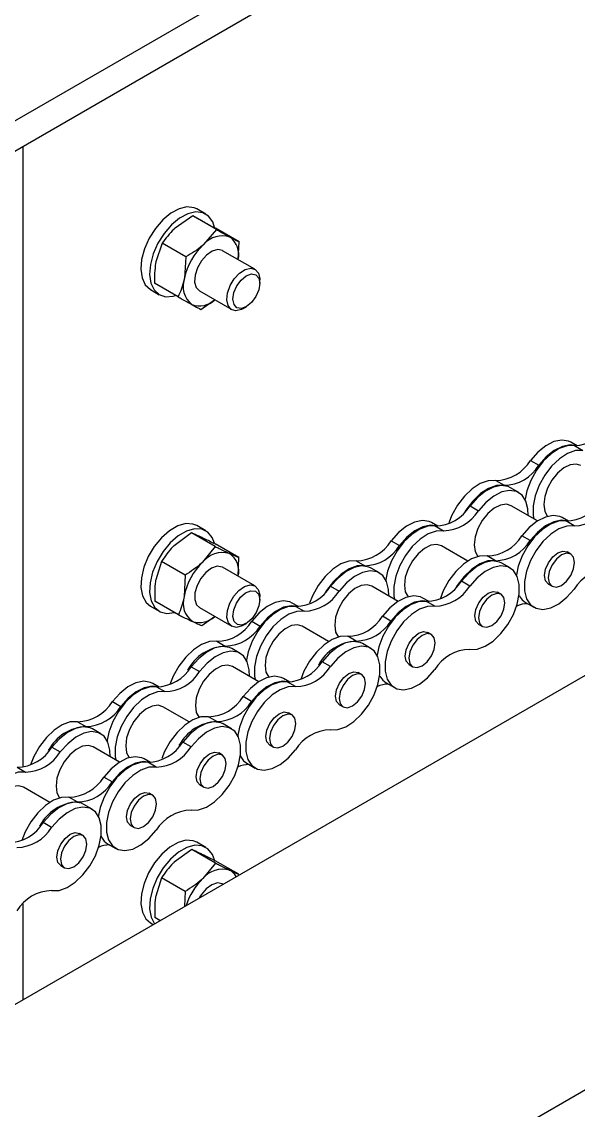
# Model space of a CAD drawing. Header units: metres. Extents: x 0 to 21025, y 0 to 14850.
# Drawn here: x 12001.4 to 12073.1, y 4640.9 to 4781.2 of the extents above; entities that cross this region are included whole.
import ezdxf

# ---------------------------------------------------------------- set-up
doc = ezdxf.new("R2010")
doc.units = ezdxf.units.M
doc.header["$LTSCALE"] = 25
doc.layers.add('SL4', color=4, linetype='Continuous')

msp = doc.modelspace()

# ---------------------------------------------------------------- linework, layer by layer
at = {"layer": 'SL4'}
for p, q in [((11496.02, 4477.211), (12047.656, 4795.664)), ((11505.974, 4479.069), (12047.656, 4791.775)), ((12001.526, 4765.145), (12001.526, 4685.084)), ((12023.43, 4756.181), (12021.149, 4754.592)), ((12026.476, 4754.423), (12023.43, 4756.181)), ((12025.103, 4756.408), (12023.971, 4757.061)), ((12026.476, 4754.423), (12024.826, 4752.47)), ((12029.395, 4752.813), (12026.35, 4754.571)), ((12019.499, 4752.639), (12018.678, 4750.246)), ((12022.545, 4750.881), (12019.499, 4752.639)), ((12029.258, 4750.545), (12029.395, 4752.813)), ((12022.545, 4750.881), (12022.355, 4748.123)), ((12031.441, 4749.285), (12027.28, 4751.687)), ((12032.063, 4747.458), (12032.063, 4747.911)), ((12017.972, 4746.668), (12019.103, 4746.015)), ((12021.533, 4745.73), (12018.488, 4747.488)), ((12024.28, 4746.491), (12028.442, 4744.088)), ((12024.453, 4744.12), (12026.236, 4745.362)), ((12029.942, 4744.237), (12030.334, 4744.463)), ((11591.24, 4418.267), (12146.319, 4738.707)), ((12072.964, 4726.533), (12072.164, 4726.995)), ((12072.632, 4726.561), (12073.707, 4725.941)), ((12066.959, 4724.652), (12068.034, 4724.031)), ((12062.469, 4722.06), (12063.544, 4721.439)), ((12065.441, 4720.508), (12064.366, 4721.128)), ((12059.162, 4718.785), (12060.236, 4718.165)), ((12067.868, 4716.844), (12064.461, 4718.81)), ((12071.848, 4716.809), (12071.048, 4717.271)), ((12072.591, 4716.217), (12071.516, 4716.837)), ((12025.103, 4715.581), (12023.971, 4716.234)), ((12055.003, 4716.165), (12054.204, 4716.627)), ((12054.671, 4716.193), (12055.746, 4715.573)), ((12023.268, 4715.304), (12021.011, 4713.637)), ((12026.314, 4713.546), (12023.268, 4715.304)), ((12048.999, 4714.283), (12050.074, 4713.663)), ((12066.918, 4714.307), (12065.844, 4714.928)), ((12026.314, 4713.546), (12024.688, 4711.515)), ((12029.347, 4712.142), (12026.302, 4713.9)), ((12058.888, 4711.659), (12055.481, 4713.626)), ((12072.141, 4712.574), (12071.675, 4712.843)), ((11524.399, 4326.226), (12192.616, 4711.98)), ((12019.385, 4711.606), (12018.645, 4709.238)), ((12022.431, 4709.848), (12019.385, 4711.606)), ((12029.27, 4709.711), (12029.347, 4712.142)), ((12044.509, 4711.691), (12045.584, 4711.071)), ((12062.428, 4711.715), (12061.354, 4712.335)), ((12064.325, 4710.784), (12063.251, 4711.404)), ((12022.431, 4709.848), (12022.322, 4707.115)), ((12031.441, 4708.458), (12027.28, 4710.86)), ((12047.481, 4710.139), (12046.406, 4710.76)), ((12041.201, 4708.417), (12042.276, 4707.796)), ((12049.908, 4706.475), (12046.501, 4708.442)), ((12059.121, 4708.44), (12058.046, 4709.061)), ((12069.277, 4708.688), (12069.743, 4708.419)), ((12032.063, 4706.631), (12032.063, 4707.084)), ((12063.161, 4707.39), (12062.695, 4707.658)), ((12017.972, 4705.841), (12019.103, 4705.188)), ((12021.581, 4704.747), (12018.536, 4706.505)), ((12024.28, 4705.664), (12028.442, 4703.261)), ((12037.043, 4705.797), (12036.243, 4706.258)), ((12036.711, 4705.825), (12037.786, 4705.204)), ((12053.888, 4706.441), (12053.088, 4706.902)), ((12054.63, 4705.848), (12053.556, 4706.469)), ((12066.311, 4706.334), (12067.386, 4705.714)), ((12024.614, 4703.343), (12026.232, 4704.537)), ((12048.958, 4703.939), (12047.883, 4704.559)), ((12029.942, 4703.41), (12030.334, 4703.636)), ((12031.038, 4703.915), (12032.113, 4703.295)), ((12040.927, 4701.291), (12037.52, 4703.258)), ((12060.297, 4703.504), (12060.763, 4703.235)), ((12044.468, 4701.347), (12043.393, 4701.967)), ((12054.181, 4702.205), (12053.715, 4702.474)), ((12026.548, 4701.323), (12027.623, 4700.702)), ((12029.52, 4699.771), (12028.445, 4700.391)), ((12046.365, 4700.415), (12045.29, 4701.036)), ((12041.16, 4698.072), (12040.085, 4698.692)), ((12023.241, 4698.048), (12024.315, 4697.428)), ((12031.947, 4696.107), (12028.54, 4698.074)), ((12045.2, 4697.021), (12044.735, 4697.29)), ((12051.317, 4698.32), (12051.782, 4698.051)), ((12019.082, 4695.428), (12018.283, 4695.89)), ((12035.927, 4696.072), (12035.127, 4696.534)), ((12036.67, 4695.48), (12035.595, 4696.1)), ((12048.351, 4695.966), (12049.426, 4695.345)), ((12018.75, 4695.456), (12019.825, 4694.836)), ((12013.078, 4693.547), (12014.153, 4692.926)), ((12030.997, 4693.57), (12029.923, 4694.191)), ((12042.336, 4693.136), (12042.802, 4692.867)), ((12022.967, 4690.923), (12019.56, 4692.889)), ((12026.507, 4690.978), (12025.433, 4691.599)), ((12036.22, 4691.837), (12035.754, 4692.106)), ((12008.588, 4690.955), (12009.663, 4690.334)), ((12028.404, 4690.047), (12027.33, 4690.667)), ((12011.56, 4689.403), (12010.485, 4690.023)), ((12005.28, 4687.68), (12006.355, 4687.059)), ((12013.987, 4685.738), (12010.58, 4687.705)), ((12023.199, 4687.704), (12022.125, 4688.324)), ((12033.356, 4687.951), (12033.822, 4687.683)), ((12017.967, 4685.704), (12017.167, 4686.166)), ((12027.24, 4686.653), (12026.774, 4686.922)), ((12000.79, 4685.088), (12001.865, 4684.467)), ((12018.709, 4685.112), (12017.635, 4685.732)), ((12030.39, 4685.597), (12031.465, 4684.977)), ((12013.037, 4683.202), (12011.962, 4683.822)), ((12005.006, 4680.554), (12001.599, 4682.521)), ((12018.26, 4681.469), (12017.794, 4681.737)), ((12024.376, 4682.767), (12024.842, 4682.498)), ((12008.547, 4680.61), (12007.472, 4681.23)), ((12010.444, 4679.678), (12009.369, 4680.299)), ((12005.239, 4677.335), (12004.164, 4677.956)), ((12015.396, 4677.583), (12015.861, 4677.314)), ((12009.279, 4676.284), (12008.814, 4676.553)), ((12012.43, 4675.229), (12013.505, 4674.609)), ((12025.103, 4674.754), (12023.971, 4675.407)), ((12023.307, 4674.489), (12021.044, 4672.841)), ((12026.353, 4672.731), (12023.307, 4674.489)), ((12006.415, 4672.399), (12006.881, 4672.13)), ((12026.353, 4672.731), (12024.721, 4670.719)), ((12029.359, 4671.278), (12026.314, 4673.036)), ((12019.412, 4670.829), (12018.652, 4668.454)), ((12022.458, 4669.071), (12019.412, 4670.829)), ((12027.319, 4670.01), (12027.28, 4670.033)), ((12022.458, 4669.071), (12022.368, 4667.152)), ((12001.526, 4667.479), (12001.526, 4655.12)), ((12017.972, 4665.014), (12018.319, 4664.814)), ((12019.201, 4665.324), (12018.524, 4665.715))]:
    msp.add_line(p, q, dxfattribs=at)
at = {"layer": 'SL4', "flags": 128}
for points in [[(12023.971, 4757.061), (12023.588, 4757.232), (12022.675, 4757.335), (12021.655, 4757.095), (12020.592, 4756.525), (12019.553, 4755.663), (12018.603, 4754.563), (12017.802, 4753.292), (12017.2, 4751.933), (12016.836, 4750.568), (12016.73, 4749.286), (12016.892, 4748.165), (12017.31, 4747.277), (12017.957, 4746.677), (12017.972, 4746.668)], [(12026.241, 4754.68), (12026.005, 4755.389), (12025.468, 4756.138), (12024.719, 4756.579), (12023.806, 4756.682), (12022.786, 4756.441), (12021.724, 4755.872), (12020.685, 4755.01), (12019.735, 4753.91), (12018.934, 4752.639), (12018.332, 4751.279), (12017.967, 4749.915), (12017.862, 4748.632), (12018.023, 4747.512), (12018.441, 4746.624), (12019.089, 4746.024), (12019.926, 4745.75), (12020.9, 4745.819), (12021.221, 4745.91)], [(12027.263, 4751.697), (12026.654, 4751.826), (12025.941, 4751.624), (12025.208, 4751.117), (12024.543, 4750.366), (12024.028, 4749.46), (12023.725, 4748.51), (12023.669, 4747.629), (12023.868, 4746.925), (12024.28, 4746.491)], [(12027.991, 4744.598), (12027.823, 4745.33), (12027.912, 4746.225), (12028.245, 4747.177), (12028.782, 4748.069), (12029.46, 4748.794), (12030.195, 4749.265), (12030.9, 4749.425), (12031.49, 4749.255), (12031.892, 4748.775), (12032.06, 4748.043), (12032.063, 4747.911)], [(12028.743, 4744.758), (12028.605, 4745.44), (12028.729, 4746.278), (12029.098, 4747.143), (12029.654, 4747.904), (12030.315, 4748.446), (12030.978, 4748.685), (12031.543, 4748.586), (12031.924, 4748.163), (12032.063, 4747.48), (12031.938, 4746.643), (12031.57, 4745.777), (12031.013, 4745.016), (12030.353, 4744.474), (12029.69, 4744.235), (12029.124, 4744.335), (12028.743, 4744.758)], [(12029.942, 4744.237), (12029.688, 4744.108), (12028.983, 4743.948), (12028.393, 4744.118), (12027.991, 4744.598)], [(12072.164, 4726.995), (12071.872, 4727.133), (12070.986, 4727.271), (12069.987, 4727.069), (12068.94, 4726.539), (12067.909, 4725.717), (12066.959, 4724.652)], [(12072.882, 4726.536), (12072.061, 4726.65), (12071.062, 4726.448), (12070.015, 4725.919), (12068.984, 4725.096), (12068.034, 4724.031)], [(12072.632, 4726.561), (12071.682, 4726.53), (12070.652, 4726.162), (12069.604, 4725.482), (12068.606, 4724.532), (12067.719, 4723.371), (12067.001, 4722.073), (12066.495, 4720.719), (12066.263, 4719.637)], [(12073.707, 4725.941), (12072.757, 4725.909), (12071.726, 4725.542), (12070.679, 4724.862), (12069.68, 4723.911), (12068.794, 4722.75), (12068.075, 4721.452), (12067.57, 4720.098), (12067.309, 4718.773), (12067.309, 4717.561), (12067.383, 4717.124)], [(12073.441, 4723.994), (12072.862, 4724.173), (12072.085, 4724.077), (12071.252, 4723.669), (12070.439, 4722.984), (12069.716, 4722.085), (12069.148, 4721.051), (12068.786, 4719.973), (12068.661, 4718.948)], [(12062.469, 4722.06), (12061.52, 4722.028), (12060.489, 4721.661), (12059.441, 4720.98), (12058.443, 4720.03), (12057.557, 4718.869), (12056.838, 4717.571), (12056.452, 4716.601)], [(12063.544, 4721.439), (12062.595, 4721.408), (12061.564, 4721.04), (12060.516, 4720.36), (12059.518, 4719.41), (12058.632, 4718.249), (12058.444, 4717.95)], [(12064.366, 4721.128), (12064.074, 4721.267), (12063.188, 4721.404), (12062.189, 4721.202), (12061.142, 4720.673), (12060.111, 4719.85), (12059.162, 4718.785)], [(12066.662, 4717.54), (12066.634, 4718.384), (12066.373, 4719.407), (12065.868, 4720.178), (12065.149, 4720.646), (12064.263, 4720.784), (12063.264, 4720.581), (12062.217, 4720.052), (12061.186, 4719.229), (12060.236, 4718.165)], [(12064.461, 4718.81), (12063.881, 4718.989), (12063.104, 4718.893), (12062.272, 4718.484), (12061.458, 4717.8), (12060.736, 4716.901), (12060.168, 4715.867), (12059.806, 4714.789), (12059.681, 4713.764)], [(12068.661, 4718.948), (12068.786, 4718.067), (12069.131, 4717.427)], [(12054.204, 4716.627), (12053.912, 4716.765), (12053.025, 4716.902), (12052.027, 4716.7), (12050.979, 4716.171), (12049.948, 4715.348), (12048.999, 4714.283)], [(12071.516, 4716.837), (12070.567, 4716.806), (12069.536, 4716.438), (12068.488, 4715.758), (12067.49, 4714.807), (12066.603, 4713.647), (12065.885, 4712.348), (12065.379, 4710.994), (12065.147, 4709.912)], [(12071.048, 4717.271), (12070.756, 4717.409), (12069.87, 4717.546), (12068.872, 4717.344), (12067.824, 4716.815), (12066.793, 4715.992), (12065.844, 4714.928)], [(12071.767, 4716.812), (12070.945, 4716.926), (12069.946, 4716.724), (12068.899, 4716.195), (12067.868, 4715.372), (12066.918, 4714.307)], [(12023.971, 4716.234), (12023.449, 4716.445), (12022.515, 4716.492), (12021.484, 4716.197), (12020.42, 4715.577), (12019.392, 4714.672), (12018.462, 4713.539), (12017.69, 4712.249), (12017.124, 4710.882), (12016.8, 4709.526), (12016.739, 4708.264), (12016.943, 4707.176), (12017.4, 4706.332), (12017.972, 4705.841)], [(12026.208, 4713.99), (12025.933, 4714.702), (12025.359, 4715.405), (12024.581, 4715.792), (12023.647, 4715.839), (12022.615, 4715.544), (12021.552, 4714.924), (12020.523, 4714.019), (12019.593, 4712.886), (12018.821, 4711.596), (12018.256, 4710.229), (12017.932, 4708.872), (12017.87, 4707.611), (12018.074, 4706.523), (12018.531, 4705.679), (12019.213, 4705.129), (12020.076, 4704.911), (12021.067, 4705.036), (12021.076, 4705.038)], [(12054.671, 4716.193), (12053.722, 4716.162), (12052.691, 4715.794), (12051.643, 4715.114), (12050.645, 4714.163), (12049.759, 4713.002), (12049.04, 4711.704), (12048.534, 4710.35), (12048.28, 4709.088)], [(12055.746, 4715.573), (12054.797, 4715.541), (12053.766, 4715.174), (12052.718, 4714.493), (12051.72, 4713.543), (12050.834, 4712.382), (12050.115, 4711.084), (12049.609, 4709.73), (12049.348, 4708.405), (12049.348, 4707.193), (12049.422, 4706.755)], [(12054.92, 4716.168), (12054.1, 4716.282), (12053.102, 4716.08), (12052.054, 4715.551), (12051.023, 4714.728), (12050.074, 4713.663)], [(12072.591, 4716.217), (12071.641, 4716.185), (12070.611, 4715.818), (12069.563, 4715.137), (12068.565, 4714.187), (12067.678, 4713.026), (12066.96, 4711.728), (12066.454, 4710.374), (12066.193, 4709.049), (12066.193, 4707.837), (12066.454, 4706.814), (12066.96, 4706.044), (12067.678, 4705.575), (12068.565, 4705.438), (12069.563, 4705.64), (12070.611, 4706.169), (12071.641, 4706.992), (12072.591, 4708.057)], [(12055.481, 4713.626), (12054.901, 4713.805), (12054.124, 4713.709), (12053.292, 4713.3), (12052.478, 4712.616), (12051.755, 4711.717), (12051.188, 4710.682), (12050.825, 4709.605), (12050.701, 4708.58)], [(12059.681, 4713.764), (12059.806, 4712.883), (12060.151, 4712.243)], [(12068.78, 4709.786), (12068.909, 4710.61), (12069.277, 4711.458), (12069.827, 4712.2), (12070.476, 4712.724), (12071.125, 4712.949), (12071.675, 4712.843)], [(12069.246, 4709.518), (12069.375, 4708.843), (12069.743, 4708.419), (12070.293, 4708.313), (12070.942, 4708.538), (12071.591, 4709.062), (12072.141, 4709.804), (12072.509, 4710.652), (12072.638, 4711.476), (12072.509, 4712.151), (12072.141, 4712.574), (12071.591, 4712.681), (12070.942, 4712.455), (12070.293, 4711.931), (12069.743, 4711.189), (12069.375, 4710.342), (12069.246, 4709.518)], [(12044.509, 4711.691), (12043.559, 4711.66), (12042.528, 4711.292), (12041.481, 4710.612), (12040.483, 4709.662), (12039.596, 4708.501), (12038.878, 4707.203), (12038.491, 4706.232)], [(12061.354, 4712.335), (12060.404, 4712.304), (12059.373, 4711.937), (12058.326, 4711.256), (12057.327, 4710.306), (12056.441, 4709.145), (12055.722, 4707.847), (12055.296, 4706.755)], [(12062.428, 4711.715), (12061.479, 4711.684), (12060.448, 4711.316), (12059.4, 4710.636), (12058.402, 4709.685), (12057.516, 4708.524), (12057.328, 4708.226)], [(12063.251, 4711.404), (12062.958, 4711.542), (12062.072, 4711.68), (12061.074, 4711.478), (12060.026, 4710.948), (12058.995, 4710.126), (12058.046, 4709.061)], [(12027.28, 4710.86), (12027.2, 4710.902), (12026.575, 4710.992), (12025.854, 4710.753), (12025.125, 4710.214), (12024.474, 4709.439), (12023.981, 4708.522), (12023.705, 4707.574), (12023.679, 4706.709), (12023.907, 4706.031), (12024.28, 4705.664)], [(12045.584, 4711.071), (12044.634, 4711.039), (12043.603, 4710.672), (12042.556, 4709.992), (12041.557, 4709.041), (12040.671, 4707.88), (12040.484, 4707.582)], [(12046.406, 4710.76), (12046.114, 4710.898), (12045.227, 4711.036), (12044.229, 4710.833), (12043.181, 4710.304), (12042.15, 4709.481), (12041.201, 4708.417)], [(12048.701, 4707.172), (12048.674, 4708.016), (12048.413, 4709.039), (12047.907, 4709.809), (12047.188, 4710.278), (12046.302, 4710.415), (12045.304, 4710.213), (12044.256, 4709.684), (12043.225, 4708.861), (12042.276, 4707.796)], [(12059.121, 4700.281), (12060.07, 4700.312), (12061.101, 4700.679), (12062.148, 4701.36), (12063.147, 4702.31), (12064.033, 4703.471), (12064.752, 4704.769), (12065.258, 4706.123), (12065.519, 4707.448), (12065.519, 4708.66), (12065.258, 4709.683), (12064.752, 4710.453), (12064.033, 4710.922), (12063.147, 4711.059), (12062.148, 4710.857), (12061.101, 4710.328), (12060.07, 4709.505), (12059.121, 4708.44)], [(12069.277, 4708.688), (12069.277, 4708.688), (12068.909, 4709.111), (12068.78, 4709.786)], [(12028.026, 4703.701), (12027.83, 4704.407), (12027.888, 4705.289), (12028.194, 4706.239), (12028.711, 4707.144), (12029.376, 4707.894), (12030.109, 4708.398), (12030.822, 4708.596), (12031.429, 4708.464), (12031.857, 4708.018), (12032.053, 4707.312), (12032.063, 4707.084)], [(12046.501, 4708.442), (12045.921, 4708.621), (12045.144, 4708.525), (12044.312, 4708.116), (12043.498, 4707.432), (12042.775, 4706.533), (12042.207, 4705.498), (12041.845, 4704.421), (12041.721, 4703.396)], [(12050.701, 4708.58), (12050.825, 4707.699), (12051.171, 4707.059)], [(12028.772, 4703.873), (12028.607, 4704.533), (12028.704, 4705.36), (12029.049, 4706.229), (12029.59, 4707.007), (12030.244, 4707.576), (12030.912, 4707.849), (12031.492, 4707.785), (12031.895, 4707.393), (12032.061, 4706.733), (12031.963, 4705.906), (12031.618, 4705.037), (12031.077, 4704.259), (12030.423, 4703.691), (12029.755, 4703.417), (12029.176, 4703.482), (12028.772, 4703.873)], [(12053.088, 4706.902), (12052.796, 4707.041), (12051.909, 4707.178), (12050.911, 4706.976), (12049.864, 4706.447), (12048.833, 4705.624), (12047.883, 4704.559)], [(12059.8, 4704.602), (12059.929, 4705.426), (12060.297, 4706.274), (12060.847, 4707.016), (12061.496, 4707.54), (12062.145, 4707.765), (12062.695, 4707.658)], [(12060.266, 4704.333), (12060.395, 4703.658), (12060.762, 4703.235), (12061.313, 4703.128), (12061.962, 4703.354), (12062.611, 4703.878), (12063.161, 4704.62), (12063.529, 4705.467), (12063.658, 4706.291), (12063.529, 4706.966), (12063.161, 4707.39), (12062.611, 4707.496), (12061.962, 4707.271), (12061.313, 4706.747), (12060.762, 4706.005), (12060.395, 4705.157), (12060.266, 4704.333)], [(12065.489, 4707.205), (12065.885, 4706.664), (12066.311, 4706.334)], [(12036.711, 4705.825), (12035.761, 4705.793), (12034.731, 4705.426), (12033.683, 4704.745), (12032.685, 4703.795), (12031.798, 4702.634), (12031.08, 4701.336), (12030.574, 4699.982), (12030.32, 4698.72)], [(12036.243, 4706.258), (12035.951, 4706.396), (12035.065, 4706.534), (12034.066, 4706.332), (12033.019, 4705.803), (12031.988, 4704.98), (12031.038, 4703.915)], [(12036.96, 4705.8), (12036.14, 4705.913), (12035.141, 4705.711), (12034.094, 4705.182), (12033.063, 4704.359), (12032.113, 4703.295)], [(12053.556, 4706.469), (12052.606, 4706.437), (12051.575, 4706.07), (12050.528, 4705.39), (12049.529, 4704.439), (12048.643, 4703.278), (12047.924, 4701.98), (12047.419, 4700.626), (12047.187, 4699.544)], [(12054.63, 4705.848), (12053.681, 4705.817), (12052.65, 4705.449), (12051.602, 4704.769), (12050.604, 4703.819), (12049.718, 4702.658), (12048.999, 4701.36), (12048.493, 4700.006), (12048.232, 4698.681), (12048.232, 4697.469), (12048.493, 4696.446), (12048.999, 4695.676), (12049.718, 4695.207), (12050.604, 4695.07), (12051.602, 4695.272), (12052.65, 4695.801), (12053.681, 4696.624), (12054.63, 4697.688)], [(12053.806, 4706.443), (12052.984, 4706.558), (12051.986, 4706.355), (12050.938, 4705.826), (12049.907, 4705.003), (12048.958, 4703.939)], [(12037.786, 4705.204), (12036.836, 4705.173), (12035.805, 4704.805), (12034.758, 4704.125), (12033.759, 4703.174), (12032.873, 4702.014), (12032.154, 4700.715), (12031.649, 4699.361), (12031.388, 4698.037), (12031.388, 4696.825), (12031.462, 4696.387)], [(12060.297, 4703.504), (12060.297, 4703.504), (12059.929, 4703.927), (12059.8, 4704.602)], [(12029.942, 4703.41), (12029.774, 4703.321), (12029.061, 4703.123), (12028.454, 4703.254), (12028.026, 4703.701)], [(12037.52, 4703.258), (12036.941, 4703.437), (12036.164, 4703.34), (12035.331, 4702.932), (12034.518, 4702.248), (12033.795, 4701.348), (12033.227, 4700.314), (12032.865, 4699.237), (12032.74, 4698.212)], [(12041.721, 4703.396), (12041.845, 4702.515), (12042.191, 4701.874)], [(12043.393, 4701.967), (12042.444, 4701.936), (12041.413, 4701.568), (12040.365, 4700.888), (12039.367, 4699.937), (12038.48, 4698.777), (12037.762, 4697.478), (12037.335, 4696.386)], [(12050.82, 4699.418), (12050.949, 4700.242), (12051.317, 4701.09), (12051.867, 4701.832), (12052.516, 4702.355), (12053.165, 4702.581), (12053.715, 4702.474)], [(12051.285, 4699.149), (12051.415, 4698.474), (12051.782, 4698.051), (12052.332, 4697.944), (12052.981, 4698.17), (12053.63, 4698.694), (12054.181, 4699.436), (12054.548, 4700.283), (12054.677, 4701.107), (12054.548, 4701.782), (12054.181, 4702.205), (12053.63, 4702.312), (12052.981, 4702.087), (12052.332, 4701.563), (12051.782, 4700.821), (12051.415, 4699.973), (12051.285, 4699.149)], [(12026.548, 4701.323), (12025.599, 4701.291), (12024.568, 4700.924), (12023.52, 4700.244), (12022.522, 4699.293), (12021.636, 4698.132), (12020.917, 4696.834), (12020.491, 4695.742)], [(12028.445, 4700.391), (12028.153, 4700.53), (12027.267, 4700.667), (12026.268, 4700.465), (12025.221, 4699.936), (12024.19, 4699.113), (12023.241, 4698.048)], [(12030.741, 4696.803), (12030.713, 4697.648), (12030.452, 4698.671), (12029.947, 4699.441), (12029.228, 4699.909), (12028.342, 4700.047), (12027.343, 4699.845), (12026.296, 4699.315), (12025.265, 4698.493), (12024.315, 4697.428)], [(12045.29, 4701.036), (12044.998, 4701.174), (12044.111, 4701.311), (12043.113, 4701.109), (12042.066, 4700.58), (12041.035, 4699.757), (12040.085, 4698.692)], [(12041.16, 4689.912), (12042.109, 4689.944), (12043.14, 4690.311), (12044.188, 4690.991), (12045.186, 4691.942), (12046.073, 4693.103), (12046.791, 4694.401), (12047.297, 4695.755), (12047.558, 4697.08), (12047.558, 4698.292), (12047.297, 4699.315), (12046.791, 4700.085), (12046.073, 4700.553), (12045.186, 4700.691), (12044.188, 4700.489), (12043.14, 4699.96), (12042.109, 4699.137), (12041.16, 4698.072)], [(12051.317, 4698.32), (12051.317, 4698.32), (12050.949, 4698.743), (12050.82, 4699.418)], [(12028.54, 4698.074), (12027.96, 4698.253), (12027.183, 4698.156), (12026.351, 4697.748), (12025.537, 4697.063), (12024.815, 4696.164), (12024.247, 4695.13), (12023.885, 4694.052), (12023.76, 4693.028)], [(12032.74, 4698.212), (12032.865, 4697.33), (12033.21, 4696.69)], [(12041.84, 4694.234), (12041.969, 4695.058), (12042.336, 4695.905), (12042.886, 4696.648), (12043.536, 4697.171), (12044.185, 4697.397), (12044.735, 4697.29)], [(12018.283, 4695.89), (12017.991, 4696.028), (12017.104, 4696.166), (12016.106, 4695.963), (12015.058, 4695.434), (12014.027, 4694.611), (12013.078, 4693.547)], [(12035.595, 4696.1), (12034.646, 4696.069), (12033.615, 4695.701), (12032.567, 4695.021), (12031.569, 4694.071), (12030.682, 4692.91), (12029.964, 4691.612), (12029.458, 4690.258), (12029.204, 4688.996)], [(12035.127, 4696.534), (12034.835, 4696.672), (12033.949, 4696.81), (12032.951, 4696.608), (12031.903, 4696.078), (12030.872, 4695.256), (12029.923, 4694.191)], [(12035.845, 4696.075), (12035.024, 4696.189), (12034.025, 4695.987), (12032.978, 4695.458), (12031.947, 4694.635), (12030.997, 4693.57)], [(12042.305, 4693.965), (12042.434, 4693.29), (12042.802, 4692.867), (12043.352, 4692.76), (12044.001, 4692.986), (12044.65, 4693.509), (12045.2, 4694.251), (12045.568, 4695.099), (12045.697, 4695.923), (12045.568, 4696.598), (12045.2, 4697.021), (12044.65, 4697.128), (12044.001, 4696.903), (12043.352, 4696.379), (12042.802, 4695.637), (12042.434, 4694.789), (12042.305, 4693.965)], [(12047.529, 4696.837), (12047.924, 4696.296), (12048.351, 4695.966)], [(12018.75, 4695.456), (12017.801, 4695.425), (12016.77, 4695.057), (12015.722, 4694.377), (12014.724, 4693.427), (12013.838, 4692.266), (12013.119, 4690.967), (12012.613, 4689.613), (12012.359, 4688.352)], [(12019.825, 4694.836), (12018.876, 4694.804), (12017.845, 4694.437), (12016.797, 4693.757), (12015.799, 4692.806), (12014.913, 4691.645), (12014.194, 4690.347), (12013.688, 4688.993), (12013.427, 4687.668), (12013.427, 4686.456), (12013.501, 4686.019)], [(12019, 4695.431), (12018.179, 4695.545), (12017.181, 4695.343), (12016.133, 4694.814), (12015.102, 4693.991), (12014.153, 4692.926)], [(12036.67, 4695.48), (12035.72, 4695.448), (12034.69, 4695.081), (12033.642, 4694.401), (12032.644, 4693.45), (12031.757, 4692.289), (12031.039, 4690.991), (12030.533, 4689.637), (12030.272, 4688.312), (12030.272, 4687.1), (12030.533, 4686.077), (12031.039, 4685.307), (12031.757, 4684.839), (12032.644, 4684.701), (12033.642, 4684.903), (12034.69, 4685.433), (12035.72, 4686.255), (12036.67, 4687.32)], [(12019.56, 4692.889), (12018.98, 4693.068), (12018.203, 4692.972), (12017.371, 4692.563), (12016.557, 4691.879), (12015.834, 4690.98), (12015.267, 4689.946), (12014.904, 4688.868), (12014.78, 4687.843)], [(12023.76, 4693.028), (12023.885, 4692.146), (12024.23, 4691.507)], [(12042.336, 4693.136), (12042.336, 4693.136), (12041.969, 4693.559), (12041.84, 4694.234)], [(12025.433, 4691.599), (12024.483, 4691.567), (12023.452, 4691.2), (12022.405, 4690.519), (12021.406, 4689.569), (12020.52, 4688.408), (12019.801, 4687.11), (12019.434, 4686.196)], [(12032.859, 4689.05), (12032.988, 4689.874), (12033.356, 4690.721), (12033.906, 4691.463), (12034.555, 4691.987), (12035.204, 4692.213), (12035.754, 4692.106)], [(12033.325, 4688.781), (12033.454, 4688.106), (12033.822, 4687.683), (12034.372, 4687.576), (12035.021, 4687.801), (12035.67, 4688.325), (12036.22, 4689.067), (12036.588, 4689.915), (12036.717, 4690.739), (12036.588, 4691.414), (12036.22, 4691.837), (12035.67, 4691.944), (12035.021, 4691.718), (12034.372, 4691.195), (12033.822, 4690.452), (12033.454, 4689.605), (12033.325, 4688.781)], [(12008.588, 4690.955), (12007.638, 4690.923), (12006.607, 4690.556), (12005.56, 4689.875), (12004.562, 4688.925), (12003.675, 4687.764), (12002.957, 4686.466), (12002.53, 4685.374)], [(12010.485, 4690.023), (12010.193, 4690.161), (12009.306, 4690.299), (12008.308, 4690.097), (12007.26, 4689.568), (12006.229, 4688.745), (12005.28, 4687.68)], [(12027.33, 4690.667), (12027.037, 4690.806), (12026.151, 4690.943), (12025.153, 4690.741), (12024.105, 4690.212), (12023.074, 4689.389), (12022.125, 4688.324)], [(12023.199, 4679.544), (12024.149, 4679.575), (12025.18, 4679.943), (12026.227, 4680.623), (12027.226, 4681.574), (12028.112, 4682.734), (12028.831, 4684.033), (12029.337, 4685.387), (12029.598, 4686.711), (12029.598, 4687.923), (12029.337, 4688.946), (12028.831, 4689.717), (12028.112, 4690.185), (12027.226, 4690.323), (12026.227, 4690.12), (12025.18, 4689.591), (12024.149, 4688.768), (12023.199, 4687.704)], [(12012.78, 4686.435), (12012.753, 4687.279), (12012.492, 4688.302), (12011.986, 4689.072), (12011.267, 4689.541), (12010.381, 4689.678), (12009.383, 4689.476), (12008.335, 4688.947), (12007.304, 4688.124), (12006.355, 4687.059)], [(12033.356, 4687.951), (12033.356, 4687.951), (12032.988, 4688.375), (12032.859, 4689.05)], [(12010.58, 4687.705), (12010, 4687.884), (12009.223, 4687.788), (12008.391, 4687.379), (12007.577, 4686.695), (12006.854, 4685.796), (12006.286, 4684.762), (12005.924, 4683.684), (12005.8, 4682.659)], [(12014.78, 4687.843), (12014.904, 4686.962), (12015.249, 4686.322)], [(12017.167, 4686.166), (12016.875, 4686.304), (12015.988, 4686.441), (12014.99, 4686.239), (12013.943, 4685.71), (12012.912, 4684.887), (12011.962, 4683.822)], [(12023.879, 4683.865), (12024.008, 4684.689), (12024.376, 4685.537), (12024.926, 4686.279), (12025.575, 4686.803), (12026.224, 4687.029), (12026.774, 4686.922)], [(12024.345, 4683.597), (12024.474, 4682.922), (12024.841, 4682.498), (12025.392, 4682.392), (12026.041, 4682.617), (12026.69, 4683.141), (12027.24, 4683.883), (12027.608, 4684.731), (12027.737, 4685.555), (12027.608, 4686.23), (12027.24, 4686.653), (12026.69, 4686.76), (12026.041, 4686.534), (12025.392, 4686.01), (12024.841, 4685.268), (12024.474, 4684.421), (12024.345, 4683.597)], [(12029.517, 4686.568), (12029.964, 4685.928), (12030.39, 4685.597)], [(12017.635, 4685.732), (12016.685, 4685.701), (12015.654, 4685.333), (12014.607, 4684.653), (12013.608, 4683.702), (12012.722, 4682.541), (12012.003, 4681.243), (12011.498, 4679.889), (12011.243, 4678.627)], [(12018.709, 4685.112), (12017.76, 4685.08), (12016.729, 4684.713), (12015.681, 4684.032), (12014.683, 4683.082), (12013.797, 4681.921), (12013.078, 4680.623), (12012.572, 4679.269), (12012.311, 4677.944), (12012.311, 4676.732), (12012.572, 4675.709), (12013.078, 4674.939), (12013.797, 4674.47), (12014.683, 4674.333), (12015.681, 4674.535), (12016.729, 4675.064), (12017.76, 4675.887), (12018.709, 4676.952)], [(12017.884, 4685.707), (12017.063, 4685.821), (12016.065, 4685.619), (12015.017, 4685.09), (12013.986, 4684.267), (12013.037, 4683.202)], [(12001.865, 4684.467), (12000.915, 4684.436), (11999.884, 4684.068), (11998.837, 4683.388), (11997.838, 4682.438), (11996.952, 4681.277), (11996.233, 4679.979), (11995.728, 4678.625), (11995.467, 4677.3), (11995.467, 4676.088), (11995.541, 4675.65)], [(12024.376, 4682.767), (12024.376, 4682.767), (12024.008, 4683.19), (12023.879, 4683.865)], [(12001.599, 4682.521), (12001.02, 4682.7), (12000.243, 4682.604), (11999.41, 4682.195), (11998.597, 4681.511), (11997.874, 4680.612), (11997.306, 4679.577), (11996.944, 4678.5), (11996.819, 4677.475)], [(12005.8, 4682.659), (12005.924, 4681.778), (12006.269, 4681.138)], [(12014.899, 4678.681), (12015.028, 4679.505), (12015.396, 4680.353), (12015.946, 4681.095), (12016.595, 4681.619), (12017.244, 4681.844), (12017.794, 4681.737)], [(12007.472, 4681.23), (12006.523, 4681.199), (12005.492, 4680.831), (12004.444, 4680.151), (12003.446, 4679.201), (12002.559, 4678.04), (12001.841, 4676.742), (12001.414, 4675.65)], [(12009.369, 4680.299), (12009.077, 4680.437), (12008.19, 4680.575), (12007.192, 4680.372), (12006.145, 4679.843), (12005.114, 4679.02), (12004.164, 4677.956)], [(12015.364, 4678.412), (12015.494, 4677.737), (12015.861, 4677.314), (12016.411, 4677.207), (12017.06, 4677.433), (12017.709, 4677.957), (12018.26, 4678.699), (12018.627, 4679.547), (12018.756, 4680.371), (12018.627, 4681.045), (12018.26, 4681.469), (12017.709, 4681.576), (12017.06, 4681.35), (12016.411, 4680.826), (12015.861, 4680.084), (12015.494, 4679.236), (12015.364, 4678.412)], [(12005.239, 4669.175), (12006.188, 4669.207), (12007.219, 4669.574), (12008.267, 4670.255), (12009.265, 4671.205), (12010.152, 4672.366), (12010.87, 4673.664), (12011.376, 4675.018), (12011.637, 4676.343), (12011.637, 4677.555), (12011.376, 4678.578), (12010.87, 4679.348), (12010.152, 4679.817), (12009.265, 4679.954), (12008.267, 4679.752), (12007.219, 4679.223), (12006.188, 4678.4), (12005.239, 4677.335)], [(12015.396, 4677.583), (12015.396, 4677.583), (12015.028, 4678.006), (12014.899, 4678.681)], [(12005.919, 4673.497), (12006.048, 4674.321), (12006.415, 4675.169), (12006.965, 4675.911), (12007.615, 4676.435), (12008.264, 4676.66), (12008.814, 4676.553)], [(12006.384, 4673.228), (12006.513, 4672.553), (12006.881, 4672.13), (12007.431, 4672.023), (12008.08, 4672.249), (12008.729, 4672.773), (12009.279, 4673.515), (12009.647, 4674.362), (12009.776, 4675.186), (12009.647, 4675.861), (12009.279, 4676.284), (12008.729, 4676.391), (12008.08, 4676.166), (12007.431, 4675.642), (12006.881, 4674.9), (12006.513, 4674.052), (12006.384, 4673.228)], [(12011.557, 4676.2), (12012.003, 4675.559), (12012.43, 4675.229)], [(12023.971, 4675.407), (12023.483, 4675.609), (12022.554, 4675.67), (12021.525, 4675.387), (12020.461, 4674.78), (12019.43, 4673.885), (12018.495, 4672.759), (12017.716, 4671.474), (12017.142, 4670.109), (12016.808, 4668.75), (12016.736, 4667.483), (12016.93, 4666.387), (12017.378, 4665.532), (12017.972, 4665.014)], [(12026.217, 4673.131), (12025.951, 4673.842), (12025.386, 4674.556), (12024.614, 4674.956), (12023.685, 4675.017), (12022.656, 4674.734), (12021.593, 4674.127), (12020.561, 4673.232), (12019.627, 4672.106), (12018.848, 4670.821), (12018.273, 4669.455), (12017.94, 4668.097), (12017.867, 4666.83), (12018.061, 4665.734), (12018.485, 4664.91)], [(12006.415, 4672.399), (12006.415, 4672.399), (12006.048, 4672.822), (12005.919, 4673.497)], [(12027.318, 4670.01), (12027.215, 4670.067), (12026.594, 4670.167), (12025.875, 4669.937), (12025.144, 4669.405), (12024.491, 4668.636), (12024.241, 4668.233)]]:
    msp.add_lwpolyline(points, dxfattribs=at)
at = {"layer": 'SL4'}
for centre, radius, start, end in [((12027.243, 4750.455), 3.146, 71.29995, 140.18936), ((12026.484, 4751.175), 2.869, 347.05391, 51.97218), ((12030.388, 4746.431), 8.21, 132.64822, 168.1056), ((12025.221, 4747.107), 3.041, 160.48545, 231.02962), ((12024.303, 4747.502), 2.933, 250.1905, 312.39784), ((12072.522, 4731.937), 5.376, 271.17027, 328.82435), ((12062.36, 4727.435), 5.376, 271.17027, 328.82435), ((12063.434, 4726.814), 5.376, 271.17027, 328.82435), ((12054.562, 4721.568), 5.376, 271.17027, 328.82435), ((12071.406, 4722.212), 5.376, 271.17027, 328.82435), ((12072.481, 4721.592), 5.376, 271.17027, 328.82435), ((12055.636, 4720.948), 5.376, 271.17027, 328.82435), ((12044.399, 4717.067), 5.376, 271.17027, 328.82435), ((12061.244, 4717.711), 5.376, 271.17027, 328.82435), ((12062.319, 4717.09), 5.376, 271.17027, 328.82435), ((12027.3, 4709.425), 3.345, 75.35294, 141.33518), ((12026.6, 4710.373), 2.762, 346.00862, 55.95854), ((12045.474, 4716.446), 5.376, 271.17027, 328.82435), ((12030.373, 4705.621), 8.189, 133.96628, 169.48563), ((12077.191, 4705.274), 5.376, 91.17027, 148.82435), ((12036.601, 4711.2), 5.376, 271.17027, 328.82435), ((12053.446, 4711.844), 5.376, 271.17027, 328.82435), ((12054.521, 4711.224), 5.376, 271.17027, 328.82435), ((12025.043, 4706.219), 2.865, 161.76508, 235.34292), ((12037.676, 4710.579), 5.376, 271.17027, 328.82435), ((12066.616, 4702.729), 3.446, 90.48436, 114.6516), ((12024.257, 4706.799), 3.055, 253.96949, 311.45539), ((12043.283, 4707.342), 5.376, 271.17027, 328.82435), ((12026.439, 4706.698), 5.376, 271.17027, 328.82435), ((12027.513, 4706.078), 5.376, 271.17027, 328.82435), ((12044.358, 4706.722), 5.376, 271.17027, 328.82435), ((12027.941, 4694.856), 5.855, 93.11014, 152.07323), ((12044.786, 4695.5), 5.855, 93.11014, 152.07323), ((12059.23, 4694.905), 5.376, 91.17027, 148.82435), ((12035.485, 4701.476), 5.376, 271.17027, 328.82435), ((12018.641, 4700.831), 5.376, 271.17027, 328.82435), ((12019.715, 4700.211), 5.376, 271.17027, 328.82435), ((12036.56, 4700.855), 5.376, 271.17027, 328.82435), ((12048.655, 4692.361), 3.446, 90.4844, 114.65228), ((12008.478, 4696.33), 5.376, 271.17027, 328.82435), ((12025.323, 4696.974), 5.376, 271.17027, 328.82435), ((12026.398, 4696.353), 5.376, 271.17027, 328.82435), ((12009.553, 4695.709), 5.376, 271.17027, 328.82435), ((12009.98, 4684.487), 5.855, 93.11014, 152.07323), ((12026.825, 4685.132), 5.855, 93.11014, 152.07323), ((12041.27, 4684.537), 5.376, 91.17027, 148.82435), ((12000.68, 4690.463), 5.376, 271.17027, 328.82435), ((12017.525, 4691.107), 5.376, 271.17027, 328.82435), ((12018.6, 4690.487), 5.376, 271.17027, 328.82435), ((12001.755, 4689.843), 5.376, 271.17027, 328.82435), ((12030.695, 4681.992), 3.446, 90.48432, 114.65093), ((12007.362, 4686.606), 5.376, 271.17027, 328.82435), ((12008.437, 4685.985), 5.376, 271.17027, 328.82435), ((12008.865, 4674.763), 5.855, 93.11014, 152.07323), ((12023.309, 4674.169), 5.376, 91.17027, 148.82435), ((11999.564, 4680.739), 5.376, 271.17027, 328.82435), ((12000.639, 4680.118), 5.376, 271.17027, 328.82435), ((12012.734, 4671.624), 3.446, 90.48432, 114.65094), ((12027.285, 4668.647), 3.297, 74.40119, 141.06786), ((12030.493, 4664.707), 8.334, 133.83221, 162.14045), ((12027.324, 4670.161), 1.865, 26.05356, 62.97578), ((12005.349, 4663.8), 5.376, 91.17027, 148.82435)]:
    msp.add_arc(centre, radius, start, end, dxfattribs=at)
for points, knots in [([(12023.43, 4756.181), (12023.505, 4756.141), (12023.796, 4755.985), (12024.243, 4755.74), (12024.574, 4755.558)], [0, 0, 0, 0, 0.2575513, 1, 1, 1, 1]), ([(12024.574, 4755.558), (12024.712, 4755.482), (12025.223, 4755.199), (12025.874, 4754.836), (12026.35, 4754.571)], [0, 0, 0, 0, 0.2686336, 1, 1, 1, 1]), ([(12021.149, 4754.592), (12021.103, 4754.55), (12020.444, 4753.95), (12019.954, 4753.271), (12019.499, 4752.639)], [0, 0, 0, 0, 0.0702006, 1, 1, 1, 1]), ([(12026.476, 4754.423), (12026.646, 4754.327), (12027.307, 4753.958), (12027.849, 4753.658), (12028.251, 4753.435)], [0, 0, 0, 0, 0.25755135, 1, 1, 1, 1]), ([(12028.251, 4753.435), (12028.379, 4753.365), (12028.856, 4753.102), (12029.167, 4752.935), (12029.395, 4752.813)], [0, 0, 0, 0, 0.2686336, 1, 1, 1, 1]), ([(12024.826, 4752.47), (12024.779, 4752.428), (12024.111, 4751.832), (12023.299, 4751.34), (12022.545, 4750.881)], [0, 0, 0, 0, 0.0702006, 1, 1, 1, 1]), ([(12018.678, 4750.246), (12018.666, 4750.185), (12018.5, 4749.312), (12018.493, 4748.367), (12018.488, 4747.488)], [0, 0, 0, 0, 0.0702006, 1, 1, 1, 1]), ([(12022.355, 4748.123), (12022.342, 4748.062), (12022.167, 4747.195), (12021.839, 4746.436), (12021.533, 4745.73)], [0, 0, 0, 0, 0.07020058, 1, 1, 1, 1]), ([(12021.533, 4745.73), (12021.703, 4745.635), (12022.364, 4745.266), (12022.906, 4744.966), (12023.309, 4744.743)], [0, 0, 0, 0, 0.25755135, 1, 1, 1, 1]), ([(12023.309, 4744.743), (12023.437, 4744.672), (12023.913, 4744.41), (12024.225, 4744.242), (12024.453, 4744.12)], [0, 0, 0, 0, 0.26863361, 1, 1, 1, 1]), ([(12023.268, 4715.304), (12023.348, 4715.272), (12023.657, 4715.15), (12024.123, 4714.94), (12024.469, 4714.784)], [0, 0, 0, 0, 0.2575513, 1, 1, 1, 1]), ([(12024.469, 4714.784), (12024.612, 4714.718), (12025.143, 4714.47), (12025.812, 4714.141), (12026.302, 4713.9)], [0, 0, 0, 0, 0.2686336, 1, 1, 1, 1]), ([(12021.011, 4713.637), (12020.965, 4713.593), (12020.314, 4712.967), (12019.833, 4712.262), (12019.385, 4711.606)], [0, 0, 0, 0, 0.07020058, 1, 1, 1, 1]), ([(12026.314, 4713.546), (12026.489, 4713.459), (12027.168, 4713.124), (12027.73, 4712.858), (12028.146, 4712.661)], [0, 0, 0, 0, 0.25755135, 1, 1, 1, 1]), ([(12028.146, 4712.661), (12028.279, 4712.6), (12028.775, 4712.373), (12029.106, 4712.239), (12029.347, 4712.142)], [0, 0, 0, 0, 0.2686336, 1, 1, 1, 1]), ([(12024.688, 4711.515), (12024.642, 4711.471), (12023.982, 4710.849), (12023.178, 4710.331), (12022.431, 4709.848)], [0, 0, 0, 0, 0.07020058, 1, 1, 1, 1]), ([(12018.645, 4709.238), (12018.635, 4709.177), (12018.496, 4708.313), (12018.517, 4707.376), (12018.536, 4706.505)], [0, 0, 0, 0, 0.0702006, 1, 1, 1, 1]), ([(12022.322, 4707.115), (12022.311, 4707.055), (12022.163, 4706.196), (12021.862, 4705.445), (12021.581, 4704.747)], [0, 0, 0, 0, 0.0702006, 1, 1, 1, 1]), ([(12021.581, 4704.747), (12021.756, 4704.66), (12022.436, 4704.325), (12022.997, 4704.059), (12023.414, 4703.862)], [0, 0, 0, 0, 0.25755135, 1, 1, 1, 1]), ([(12023.414, 4703.862), (12023.547, 4703.801), (12024.043, 4703.574), (12024.373, 4703.44), (12024.614, 4703.343)], [0, 0, 0, 0, 0.2686336, 1, 1, 1, 1]), ([(12023.307, 4674.489), (12023.386, 4674.456), (12023.691, 4674.326), (12024.152, 4674.107), (12024.495, 4673.945)], [0, 0, 0, 0, 0.2575513, 1, 1, 1, 1]), ([(12024.495, 4673.945), (12024.636, 4673.876), (12025.162, 4673.62), (12025.827, 4673.283), (12026.314, 4673.036)], [0, 0, 0, 0, 0.2686336, 1, 1, 1, 1]), ([(12021.044, 4672.841), (12020.998, 4672.798), (12020.345, 4672.177), (12019.862, 4671.478), (12019.412, 4670.829)], [0, 0, 0, 0, 0.0702006, 1, 1, 1, 1]), ([(12026.353, 4672.731), (12026.526, 4672.643), (12027.202, 4672.299), (12027.758, 4672.026), (12028.172, 4671.822)], [0, 0, 0, 0, 0.25755135, 1, 1, 1, 1]), ([(12024.721, 4670.719), (12024.674, 4670.676), (12024.012, 4670.06), (12023.207, 4669.547), (12022.458, 4669.071)], [0, 0, 0, 0, 0.0702006, 1, 1, 1, 1]), ([(12028.172, 4671.822), (12028.304, 4671.759), (12028.795, 4671.523), (12029.121, 4671.381), (12029.359, 4671.278)], [0, 0, 0, 0, 0.2686336, 1, 1, 1, 1]), ([(12018.652, 4668.454), (12018.642, 4668.393), (12018.496, 4667.527), (12018.511, 4666.588), (12018.524, 4665.715)], [0, 0, 0, 0, 0.0702006, 1, 1, 1, 1])]:
    msp.add_open_spline(points, degree=3, knots=knots, dxfattribs=at)

doc.saveas('drawing.dxf')
